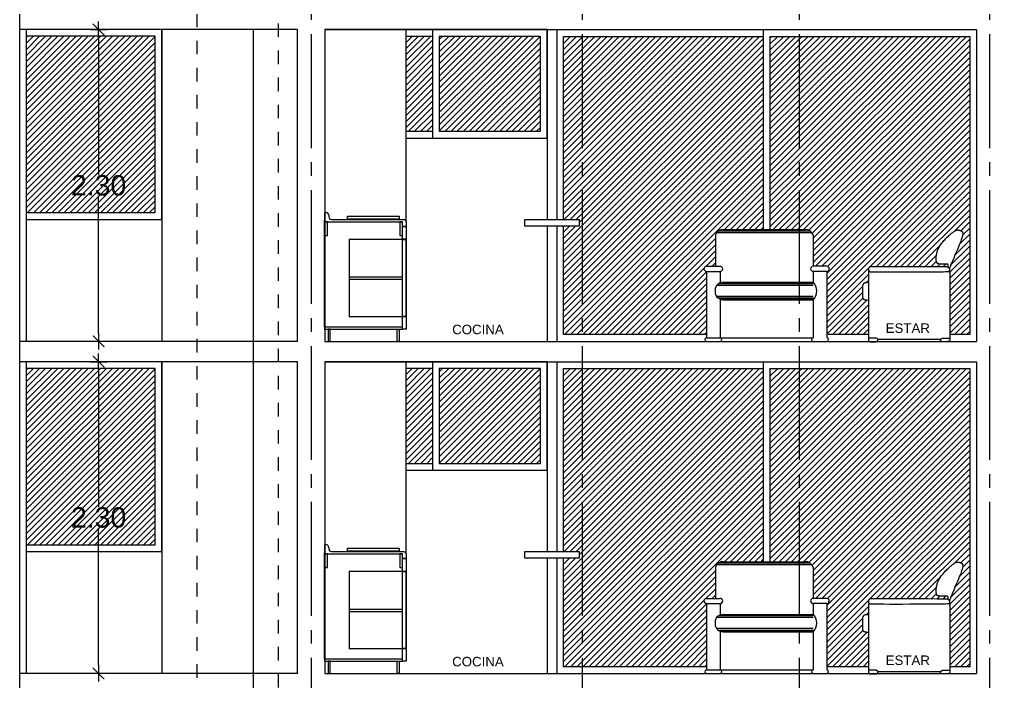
# Model space of a CAD drawing. Header units: millimetres. Extents: x 1217 to 2428, y 234 to 644.
# Drawn here: x 2248.72 to 2255.87, y 384.68 to 389.58 of the extents above; entities that cross this region are included whole.
import ezdxf

# ---------------------------------------------------------------- set-up
doc = ezdxf.new("R2010")
doc.units = ezdxf.units.MM
doc.linetypes.add('ACAD_ISO04W100', pattern=[30, 24, -3, 0, -3])
doc.linetypes.add('HIDDEN2', pattern=[0.1875, 0.125, -0.0625])
doc.layers.get('0').update_dxf_attribs({"lineweight": 5})
for name, color, linetype in [('0.1', 251, 'Continuous'), ('0.2', 2, 'Continuous'), ('0.3', 6, 'Continuous'), ('ARTEFACTOS', 4, 'Continuous'), ('Ejes', 8, 'Continuous'), ('MURO', 5, 'Continuous'), ('Texto', 1, 'Continuous')]:
    doc.layers.add(name, color=color, linetype=linetype)
doc.styles.add('INTERARQ', font='arial.ttf')
doc.styles.get("Standard").update_dxf_attribs({"font": 'arial.ttf'})
doc.dimstyles.new('ESCALA_1-50', dxfattribs={"dimtxt": 0.15, "dimasz": 0.06, "dimexe": 0.18, "dimexo": 0.0625, "dimgap": 0, "dimtad": 0, "dimtih": 1, "dimtoh": 1, "dimzin": 0, "dimdsep": 46, "dimtxsty": 'INTERARQ', "dimblk": 'DIMTICK', "dimcen": 0, "dimse1": 1, "dimse2": 1, "dimclrd": 256, "dimclre": 1, "dimclrt": 2, "dimadec": 0, "dimazin": 0, "dimtfac": 4.5, "dimtofl": 0, "dimtmove": 2, "dimatfit": 3, "dimldrblk": 'DIMTICK', "dimfxl": 1, "dimtolj": 1, "dimtzin": 0, "dimarcsym": 0})
pattern_1 = [(45, (422.33998, -312.42355), (-0.0224506403, 0.0224506403), [])]
pattern_2 = [(45, (422.33998, -309.97355), (-0.0224506403, 0.0224506403), [])]

# ---------------------------------------------------------------- blocks, each defined once
blk = doc.blocks.new('sillon elv 1')
at = {"layer": '0.2'}
blk.add_line((382065.2343, 7753267.5813), (382065.6901, 7753267.5813), dxfattribs=at)
for points in [[(382065.1739, 7753268.114), (382065.1742, 7753268.1156), (382065.1744, 7753268.1172), (382065.1745, 7753268.1189), (382065.1746, 7753268.1205), (382065.1745, 7753268.1222), (382065.1745, 7753268.1238), (382065.1744, 7753268.1253), (382065.1744, 7753268.1268), (382065.1745, 7753268.1281), (382065.1745, 7753268.1294), (382065.1747, 7753268.1306), (382065.1749, 7753268.1316), (382065.1751, 7753268.1326), (382065.1753, 7753268.1335), (382065.1756, 7753268.1342), (382065.1759, 7753268.1349), (382065.1762, 7753268.1355), (382065.1765, 7753268.136), (382065.1768, 7753268.1364), (382065.1771, 7753268.1368), (382065.1775, 7753268.1371), (382065.178, 7753268.1373), (382065.1785, 7753268.1375), (382065.179, 7753268.1376), (382065.1796, 7753268.1377), (382065.1804, 7753268.1378), (382065.1814, 7753268.1379), (382065.1828, 7753268.1379), (382065.1846, 7753268.138), (382065.187, 7753268.138), (382065.19, 7753268.1381), (382065.1937, 7753268.1381), (382065.1982, 7753268.1381), (382065.2034, 7753268.1382), (382065.2089, 7753268.1383), (382065.2147, 7753268.1384), (382065.2204, 7753268.1385), (382065.2259, 7753268.1386), (382065.231, 7753268.1388), (382065.2353, 7753268.139), (382065.2389, 7753268.1392), (382065.2417, 7753268.1395), (382065.2439, 7753268.1397), (382065.2455, 7753268.14), (382065.2467, 7753268.1403), (382065.2476, 7753268.1405), (382065.2482, 7753268.1408), (382065.2488, 7753268.141), (382065.2493, 7753268.1412), (382065.2498, 7753268.1413), (382065.2504, 7753268.1415), (382065.2509, 7753268.1417), (382065.2515, 7753268.142), (382065.2522, 7753268.1423), (382065.2529, 7753268.1426), (382065.2537, 7753268.1431), (382065.2545, 7753268.1437), (382065.2554, 7753268.1444), (382065.2563, 7753268.1454), (382065.2572, 7753268.1465), (382065.2581, 7753268.148), (382065.2589, 7753268.1498), (382065.2597, 7753268.1519), (382065.2604, 7753268.1545), (382065.2611, 7753268.1574), (382065.2616, 7753268.1608), (382065.262, 7753268.1645), (382065.2624, 7753268.1685), (382065.2626, 7753268.1727), (382065.2627, 7753268.1771), (382065.2627, 7753268.1816), (382065.2627, 7753268.1863), (382065.2625, 7753268.1909), (382065.2622, 7753268.1956), (382065.2617, 7753268.2004), (382065.2611, 7753268.2053), (382065.2603, 7753268.2102), (382065.2593, 7753268.2154), (382065.258, 7753268.2207), (382065.2565, 7753268.2262), (382065.2547, 7753268.2319), (382065.2526, 7753268.2378), (382065.2501, 7753268.2439), (382065.2474, 7753268.2502), (382065.2443, 7753268.2566), (382065.2408, 7753268.2632), (382065.2369, 7753268.2699), (382065.2327, 7753268.2767), (382065.228, 7753268.2836), (382065.2229, 7753268.2906), (382065.2176, 7753268.2976), (382065.212, 7753268.3046), (382065.2061, 7753268.3115), (382065.2001, 7753268.3182), (382065.194, 7753268.3249), (382065.1878, 7753268.3313), (382065.1816, 7753268.3375), (382065.1754, 7753268.3434), (382065.1694, 7753268.349), (382065.1635, 7753268.3543), (382065.1578, 7753268.3592), (382065.1525, 7753268.3637), (382065.1475, 7753268.3679), (382065.1429, 7753268.3715), (382065.1387, 7753268.3747), (382065.135, 7753268.3775), (382065.1316, 7753268.3799), (382065.1286, 7753268.382), (382065.1259, 7753268.3837), (382065.1233, 7753268.3851), (382065.1209, 7753268.3863), (382065.1187, 7753268.3874), (382065.1165, 7753268.3882), (382065.1144, 7753268.3889), (382065.1123, 7753268.3895), (382065.1103, 7753268.3899), (382065.1083, 7753268.3902), (382065.1063, 7753268.3904), (382065.1044, 7753268.3905), (382065.1024, 7753268.3904), (382065.1005, 7753268.3903), (382065.0985, 7753268.39), (382065.0966, 7753268.3897), (382065.0947, 7753268.3894), (382065.0929, 7753268.3889), (382065.0912, 7753268.3885), (382065.0896, 7753268.388), (382065.088, 7753268.3876), (382065.0866, 7753268.3872), (382065.0853, 7753268.3867), (382065.084, 7753268.3863), (382065.0829, 7753268.3859), (382065.0818, 7753268.3854), (382065.0808, 7753268.385), (382065.0798, 7753268.3846), (382065.0789, 7753268.3841), (382065.0779, 7753268.3836), (382065.077, 7753268.3831), (382065.0761, 7753268.3825), (382065.0752, 7753268.3818), (382065.0743, 7753268.3811), (382065.0735, 7753268.3803), (382065.0726, 7753268.3794), (382065.0718, 7753268.3784), (382065.071, 7753268.3773), (382065.0702, 7753268.376), (382065.0695, 7753268.3746), (382065.0688, 7753268.3731), (382065.0682, 7753268.3715), (382065.0677, 7753268.3697), (382065.0672, 7753268.3679), (382065.0668, 7753268.3659), (382065.0666, 7753268.3638), (382065.0665, 7753268.3614), (382065.0666, 7753268.3588), (382065.0669, 7753268.3558), (382065.0675, 7753268.3524), (382065.0683, 7753268.3484), (382065.0695, 7753268.3438), (382065.0711, 7753268.3385), (382065.0731, 7753268.3324), (382065.0756, 7753268.3252), (382065.0787, 7753268.3168), (382065.0825, 7753268.3069), (382065.0871, 7753268.2952), (382065.0925, 7753268.2816), (382065.099, 7753268.2658), (382065.1066, 7753268.2475), (382065.1153, 7753268.2269), (382065.1246, 7753268.2047), (382065.1341, 7753268.1823), (382065.1433, 7753268.1607), (382065.1516, 7753268.1412), (382065.1585, 7753268.125), (382065.1635, 7753268.1132), (382065.1662, 7753268.107)], [(382065.7482, 7753268.1195), (382065.7512, 7753268.1185), (382065.7538, 7753268.1173), (382065.7559, 7753268.1159), (382065.7576, 7753268.1144), (382065.759, 7753268.1129), (382065.7601, 7753268.1112), (382065.761, 7753268.1096), (382065.7617, 7753268.1079), (382065.7622, 7753268.1063), (382065.7626, 7753268.1048), (382065.7628, 7753268.1033), (382065.7629, 7753268.1018), (382065.763, 7753268.1004), (382065.7629, 7753268.0991), (382065.7628, 7753268.0978), (382065.7626, 7753268.0966), (382065.7624, 7753268.0954), (382065.7621, 7753268.0943), (382065.7618, 7753268.0932), (382065.7614, 7753268.0922), (382065.7609, 7753268.0912), (382065.7604, 7753268.0903), (382065.7599, 7753268.0894), (382065.7593, 7753268.0885), (382065.7586, 7753268.0877), (382065.7578, 7753268.0869), (382065.757, 7753268.0861), (382065.756, 7753268.0854), (382065.7551, 7753268.0847), (382065.754, 7753268.0841), (382065.7529, 7753268.0835), (382065.7517, 7753268.083), (382065.7502, 7753268.0826), (382065.7476, 7753268.0823), (382065.7428, 7753268.082), (382065.7348, 7753268.0818), (382065.7223, 7753268.0816), (382065.7045, 7753268.0815), (382065.6801, 7753268.0814), (382065.6482, 7753268.0813), (382065.6082, 7753268.0812), (382065.5617, 7753268.0812), (382065.5109, 7753268.0812), (382065.458, 7753268.0813), (382065.4051, 7753268.0813), (382065.3544, 7753268.0815), (382065.3081, 7753268.0817), (382065.2683, 7753268.0819), (382065.2366, 7753268.0823), (382065.2126, 7753268.0827), (382065.1951, 7753268.0832), (382065.1831, 7753268.0837), (382065.1755, 7753268.0842), (382065.1711, 7753268.0848), (382065.169, 7753268.0854), (382065.168, 7753268.0859), (382065.1673, 7753268.0865), (382065.1666, 7753268.0871), (382065.166, 7753268.0877), (382065.1655, 7753268.0884), (382065.1649, 7753268.0891), (382065.1645, 7753268.0899), (382065.164, 7753268.0907), (382065.1636, 7753268.0917), (382065.1633, 7753268.0927), (382065.1629, 7753268.0939), (382065.1627, 7753268.0951), (382065.1625, 7753268.0963), (382065.1623, 7753268.0976), (382065.1623, 7753268.0988), (382065.1623, 7753268.1), (382065.1625, 7753268.1011), (382065.1628, 7753268.1021), (382065.1632, 7753268.1031), (382065.1636, 7753268.1039), (382065.1642, 7753268.1048), (382065.1648, 7753268.1056), (382065.1655, 7753268.1063), (382065.1662, 7753268.1071), (382065.1669, 7753268.1078), (382065.1676, 7753268.1086), (382065.1684, 7753268.1094), (382065.1691, 7753268.1101), (382065.1699, 7753268.1109), (382065.1707, 7753268.1116), (382065.1716, 7753268.1124), (382065.1724, 7753268.113), (382065.1733, 7753268.1137), (382065.1743, 7753268.1143), (382065.1753, 7753268.1148), (382065.1764, 7753268.1153), (382065.1774, 7753268.1157), (382065.1785, 7753268.1161), (382065.1796, 7753268.1164), (382065.1807, 7753268.1167), (382065.1818, 7753268.1169), (382065.1839, 7753268.1172), (382065.1926, 7753268.1174), (382065.2144, 7753268.1176), (382065.2558, 7753268.1178), (382065.3233, 7753268.1181), (382065.4235, 7753268.1185), (382065.563, 7753268.1189), (382065.7482, 7753268.1195)], [(382065.1727, 7753268.0846), (382065.1704, 7753268.0832), (382065.1685, 7753268.0819), (382065.1669, 7753268.0806), (382065.1657, 7753268.0794), (382065.1647, 7753268.0781), (382065.164, 7753268.0769), (382065.1634, 7753268.0758), (382065.1631, 7753268.0746), (382065.1628, 7753268.0726), (382065.1626, 7753268.0652), (382065.1625, 7753268.047), (382065.1624, 7753268.0127), (382065.1624, 7753267.9567), (382065.1624, 7753267.8738), (382065.1624, 7753267.7584), (382065.1624, 7753267.6053)], [(382065.7621, 7753268.0013), (382065.7666, 7753268.0017), (382065.7707, 7753268.0019), (382065.7743, 7753268.0019), (382065.7775, 7753268.0017), (382065.7804, 7753268.0013), (382065.783, 7753268.0009), (382065.7852, 7753268.0003), (382065.7873, 7753267.9997), (382065.7892, 7753267.9991), (382065.791, 7753267.9984), (382065.7926, 7753267.9978), (382065.7941, 7753267.9971), (382065.7954, 7753267.9963), (382065.7966, 7753267.9955), (382065.7977, 7753267.9947), (382065.7987, 7753267.9938), (382065.7996, 7753267.9929), (382065.8005, 7753267.9919), (382065.8012, 7753267.9909), (382065.8018, 7753267.9898), (382065.8024, 7753267.9888), (382065.803, 7753267.9877), (382065.8034, 7753267.9866), (382065.8039, 7753267.9855), (382065.8043, 7753267.9843), (382065.8046, 7753267.9831), (382065.8049, 7753267.9816), (382065.8052, 7753267.9797), (382065.8055, 7753267.9773), (382065.8058, 7753267.9743), (382065.806, 7753267.9705), (382065.8062, 7753267.9658), (382065.8064, 7753267.9601), (382065.8066, 7753267.9536), (382065.8068, 7753267.9466), (382065.8069, 7753267.9394), (382065.8071, 7753267.9322), (382065.8072, 7753267.9251), (382065.8072, 7753267.9186), (382065.8072, 7753267.9129), (382065.8072, 7753267.9081), (382065.8072, 7753267.9041), (382065.807, 7753267.901), (382065.8069, 7753267.8984), (382065.8067, 7753267.8964), (382065.8065, 7753267.8948), (382065.8062, 7753267.8934), (382065.8059, 7753267.8922), (382065.8056, 7753267.891), (382065.8053, 7753267.8898), (382065.8048, 7753267.8887), (382065.8044, 7753267.8876), (382065.8039, 7753267.8865), (382065.8033, 7753267.8855), (382065.8027, 7753267.8845), (382065.802, 7753267.8836), (382065.8012, 7753267.8828), (382065.8004, 7753267.882), (382065.7995, 7753267.8812), (382065.7986, 7753267.8805), (382065.7976, 7753267.8799), (382065.7966, 7753267.8793), (382065.7955, 7753267.8787), (382065.7944, 7753267.8782), (382065.7933, 7753267.8777), (382065.7918, 7753267.8772), (382065.7898, 7753267.8767), (382065.787, 7753267.8762), (382065.783, 7753267.8755), (382065.7778, 7753267.8748), (382065.7709, 7753267.874), (382065.7621, 7753267.8731)], [(382065.1619, 7753267.5923), (382065.1619, 7753267.5897), (382065.1619, 7753267.5872), (382065.162, 7753267.585), (382065.1622, 7753267.5829), (382065.1624, 7753267.581), (382065.1627, 7753267.5792), (382065.163, 7753267.5776), (382065.1633, 7753267.5762), (382065.1636, 7753267.5749), (382065.164, 7753267.5737), (382065.1644, 7753267.5727), (382065.1648, 7753267.5718), (382065.1653, 7753267.5709), (382065.1658, 7753267.5702), (382065.1665, 7753267.5695), (382065.1672, 7753267.5689), (382065.168, 7753267.5684), (382065.1689, 7753267.5679), (382065.17, 7753267.5674), (382065.1712, 7753267.5671), (382065.1727, 7753267.5667), (382065.1744, 7753267.5664), (382065.1763, 7753267.5662), (382065.1785, 7753267.566), (382065.1811, 7753267.5658), (382065.1839, 7753267.5657), (382065.1869, 7753267.5657), (382065.19, 7753267.5656), (382065.1932, 7753267.5656), (382065.1965, 7753267.5656), (382065.1997, 7753267.5657), (382065.2028, 7753267.5657), (382065.2058, 7753267.5658), (382065.2087, 7753267.5658), (382065.2114, 7753267.5659), (382065.2139, 7753267.566), (382065.2162, 7753267.5662), (382065.2184, 7753267.5664), (382065.2203, 7753267.5667), (382065.2221, 7753267.5671), (382065.2237, 7753267.5675), (382065.2251, 7753267.5682), (382065.2265, 7753267.5691), (382065.2278, 7753267.5704), (382065.2292, 7753267.5722), (382065.2307, 7753267.5745), (382065.2324, 7753267.5775), (382065.2343, 7753267.5813)], [(382065.7625, 7753267.5923), (382065.7626, 7753267.5897), (382065.7625, 7753267.5872), (382065.7624, 7753267.585), (382065.7623, 7753267.5829), (382065.762, 7753267.581), (382065.7618, 7753267.5792), (382065.7615, 7753267.5776), (382065.7612, 7753267.5762), (382065.7608, 7753267.5749), (382065.7605, 7753267.5737), (382065.7601, 7753267.5727), (382065.7597, 7753267.5718), (382065.7592, 7753267.5709), (382065.7586, 7753267.5702), (382065.758, 7753267.5695), (382065.7573, 7753267.5689), (382065.7565, 7753267.5684), (382065.7556, 7753267.5679), (382065.7545, 7753267.5674), (382065.7533, 7753267.5671), (382065.7518, 7753267.5667), (382065.7501, 7753267.5664), (382065.7482, 7753267.5662), (382065.7459, 7753267.566), (382065.7434, 7753267.5658), (382065.7406, 7753267.5657), (382065.7376, 7753267.5657), (382065.7345, 7753267.5656), (382065.7312, 7753267.5656), (382065.728, 7753267.5656), (382065.7248, 7753267.5657), (382065.7216, 7753267.5657), (382065.7186, 7753267.5658), (382065.7158, 7753267.5658), (382065.7131, 7753267.5659), (382065.7106, 7753267.566), (382065.7083, 7753267.5662), (382065.7061, 7753267.5664), (382065.7041, 7753267.5667), (382065.7024, 7753267.5671), (382065.7008, 7753267.5675), (382065.6993, 7753267.5682), (382065.698, 7753267.5691), (382065.6966, 7753267.5704), (382065.6952, 7753267.5722), (382065.6937, 7753267.5745), (382065.6921, 7753267.5775), (382065.6901, 7753267.5813)]]:
    blk.add_lwpolyline(points, dxfattribs=at)
at = {"layer": '0.2', "elevation": 0}
for points in [[(382065.7529, 7753268.0835), (382065.7621, 7753268.0835), (382065.7621, 7753267.6053)], [(382065.1624, 7753267.6053), (382065.1619, 7753267.5923)], [(382065.2343, 7753267.5813), (382065.2197, 7753267.5923), (382065.1619, 7753267.5923)], [(382065.6901, 7753267.5813), (382065.7047, 7753267.5923), (382065.7636, 7753267.5923)], [(382065.7621, 7753267.6053), (382065.7625, 7753267.5923)]]:
    blk.add_lwpolyline(points, dxfattribs=at)
blk = doc.blocks.new('DIMTICK')
at = {"color": 1}
for p, q in [((-1, 0), (1, 0)), ((0, 1), (0, -1))]:
    blk.add_line(p, q, dxfattribs=at)
at = {"color": 3, "const_width": 0.141}
blk.add_lwpolyline([(0.71, 0.71), (-0.71, -0.71)], dxfattribs=at)
blk = doc.blocks.new('*D1630')
at = {"layer": '0.1', "lineweight": -2, "ltscale": 3, "transparency": 16777216}
for p, q in [((2249.3048, 389.4411), (2249.3048, 388.4277)), ((2249.3048, 387.2611), (2249.3048, 388.2745))]:
    blk.add_line(p, q, dxfattribs=at)
at = {"layer": 'Defpoints', "color": 0, "ltscale": 3, "transparency": 16777216}
for p in [(2248.9553, 389.5011, 0), (2249.3048, 389.5011), (2248.9553, 387.2011, 0)]:
    blk.add_point(p, dxfattribs=at)
at = {"layer": '0.1', "lineweight": -2, "ltscale": 3, "transparency": 16777216, "xscale": 0.06, "yscale": 0.06, "zscale": 0.06}
for p, rotation in [((2249.3048, 389.5011), 90), ((2249.3048, 387.2011), 270)]:
    blk.add_blockref('DIMTICK', p, dxfattribs=dict(at, rotation=rotation))
at = {"layer": '0.1', "color": 2, "ltscale": 3, "transparency": 16777216, "insert": (2249.3048, 388.3511), "char_height": 0.15, "attachment_point": 5, "style": 'INTERARQ'}
blk.add_mtext('\\A1;2.30', dxfattribs=at)
blk = doc.blocks.new('*D1631')
at = {"layer": '0.1', "lineweight": -2, "ltscale": 3, "transparency": 16777216}
for p, q in [((2249.3048, 386.9911), (2249.3048, 385.9778)), ((2249.3048, 384.8111), (2249.3048, 385.8245))]:
    blk.add_line(p, q, dxfattribs=at)
at = {"layer": 'Defpoints', "color": 0, "ltscale": 3, "transparency": 16777216}
for p in [(2248.9553, 387.0511, 0), (2249.3048, 387.0511), (2248.9553, 384.7511, 0)]:
    blk.add_point(p, dxfattribs=at)
at = {"layer": '0.1', "lineweight": -2, "ltscale": 3, "transparency": 16777216, "xscale": 0.06, "yscale": 0.06, "zscale": 0.06}
for p, rotation in [((2249.3048, 387.0511), 90), ((2249.3048, 384.7511), 270)]:
    blk.add_blockref('DIMTICK', p, dxfattribs=dict(at, rotation=rotation))
at = {"layer": '0.1', "color": 2, "ltscale": 3, "transparency": 16777216, "insert": (2249.3048, 385.9011), "char_height": 0.15, "attachment_point": 5, "style": 'INTERARQ'}
blk.add_mtext('\\A1;2.30', dxfattribs=at)

msp = doc.modelspace()

# ---------------------------------------------------------------- hatches: boundary and pattern name
at = {"layer": '0.1', "ltscale": 3}
h = msp.add_hatch(dxfattribs=at)
h.set_pattern_fill('ANSI31', color=256, scale=0.01)
h.set_pattern_definition([(45, (422.33998, -361.423428), (-0.0224506403, 0.0224506403), [])])
h.paths.add_polyline_path([(2248.77111, 389.45111), (2248.77111, 388.15111), (2249.72104, 388.15111), (2249.72104, 389.45111)])
h = msp.add_hatch(dxfattribs=at)
h.set_pattern_fill('ANSI31', color=256, scale=0.01)
h.set_pattern_definition(pattern_2)
h.paths.add_polyline_path([(2254.25251, 389.45099), (2254.46816, 389.45099), (2254.46816, 388.02581), (2254.25251, 388.02581)])
h.paths.add_polyline_path([(2252.86861, 389.45099), (2254.20251, 389.45099), (2254.20251, 388.02581), (2253.90862, 388.02581, 0.3308107), (2253.85003, 387.98579), (2253.85003, 387.75486), (2253.78505, 387.75486, 1), (2253.78505, 387.71691), (2253.78505, 387.25099), (2252.86861, 387.25099)])
h.paths.add_polyline_path([(2252.7306, 389.45099), (2252.86861, 389.45099), (2252.86861, 387.25099), (2252.7306, 387.25099), (2252.7306, 388.05099), (2252.84561, 388.05099), (2252.84561, 388.10099), (2252.7306, 388.10099)])
h.paths.add_polyline_path([(2251.81582, 389.45099), (2252.5606, 389.45099), (2252.5606, 388.75099), (2251.81582, 388.75099)])
h.paths.add_polyline_path([(2251.57076, 389.45099), (2251.76582, 389.45099), (2251.76582, 388.75099), (2251.57076, 388.75099)])
h = msp.add_hatch(dxfattribs=at)
h.set_pattern_fill('ANSI31', color=256, scale=0.01)
h.set_pattern_definition(pattern_2)
h.paths.add_polyline_path([(2254.46816, 389.45099), (2255.72441, 389.45099), (2255.72441, 387.25099), (2255.57804, 387.25099), (2255.57805, 387.39078), (2255.57807, 387.50611), (2255.57807, 387.58904), (2255.57805, 387.64499), (2255.57798, 387.67935), (2255.57786, 387.69752), (2255.57762, 387.70673), (2255.57584, 387.71061), (2255.57287, 387.71364), (2255.56824, 387.71681), (2255.57199, 387.71784), (2255.57521, 387.72069), (2255.57709, 387.72439), (2255.57823, 387.72944), (2255.57802, 387.73402), (2255.57641, 387.73699), (2255.5743, 387.73941), (2255.57692, 387.74554), (2255.58196, 387.75732), (2255.58888, 387.77355), (2255.59718, 387.79304), (2255.60633, 387.81459), (2255.61584, 387.83704), (2255.62518, 387.85919), (2255.63384, 387.87986), (2255.64142, 387.89811), (2255.6479, 387.91392), (2255.65339, 387.92753), (2255.65798, 387.93919), (2255.66177, 387.94911), (2255.66487, 387.95754), (2255.66736, 387.9647), (2255.66934, 387.97084), (2255.67091, 387.97616), (2255.67268, 387.98294), (2255.67381, 387.98977), (2255.67398, 387.99492), (2255.67349, 387.9992), (2255.67236, 388.00382), (2255.67029, 388.00836), (2255.66752, 388.01228), (2255.66414, 388.01507), (2255.66021, 388.01716), (2255.6565, 388.01863), (2255.65235, 388.01998), (2255.6473, 388.02137), (2255.64175, 388.02247), (2255.63601, 388.02291), (2255.63114, 388.02247), (2255.62709, 388.02161), (2255.62284, 388.02019), (2255.61832, 388.01814), (2255.61329, 388.01527), (2255.6088, 388.01225), (2255.60546, 388.00986), (2255.60173, 388.00708), (2255.59759, 388.00386), (2255.59299, 388.00018), (2255.58797, 387.99606), (2255.5826, 387.99153), (2255.57695, 387.9866), (2255.57106, 387.98132), (2255.565, 387.97571), (2255.55884, 387.9698), (2255.55264, 387.96362), (2255.54645, 387.9572), (2255.54032, 387.95057), (2255.53432, 387.94379), (2255.52848, 387.9369), (2255.52286, 387.92993), (2255.5175, 387.92294), (2255.51246, 387.91596), (2255.50779, 387.90904), (2255.50352, 387.90222), (2255.49966, 387.89551), (2255.49617, 387.88894), (2255.49306, 387.88251), (2255.4903, 387.87623), (2255.48787, 387.87014), (2255.48575, 387.86423), (2255.48394, 387.85852), (2255.48242, 387.85302), (2255.48115, 387.84772), (2255.48012, 387.84258), (2255.47931, 387.83759), (2255.4787, 387.83272), (2255.47825, 387.82795), (2255.47795, 387.82325), (2255.47777, 387.8186), (2255.4777, 387.81398), (2255.47773, 387.80945), (2255.47786, 387.80504), (2255.47821, 387.79866), (2255.47907, 387.79121), (2255.4803, 387.78539), (2255.48223, 387.78024), (2255.4849, 387.77678), (2255.48798, 387.77458), (2255.49197, 387.77319), (2255.49356, 387.77255), (2255.49745, 387.7719), (2255.50152, 387.77155), (2255.5051, 387.77133), (2255.50949, 387.77113), (2255.51455, 387.77097), (2255.52004, 387.77083), (2255.52577, 387.77071), (2255.53152, 387.77062), (2255.53707, 387.77054), (2255.54221, 387.77048), (2255.54673, 387.77043), (2255.55048, 387.77039), (2255.55348, 387.77035), (2255.55585, 387.77032), (2255.55767, 387.77028), (2255.55904, 387.77023), (2255.56007, 387.77016), (2255.56084, 387.77007), (2255.56145, 387.76996), (2255.56199, 387.76981), (2255.56247, 387.76963), (2255.56291, 387.7694), (2255.5633, 387.76911), (2255.56366, 387.76876), (2255.56399, 387.76834), (2255.56429, 387.76784), (2255.56458, 387.76725), (2255.56486, 387.76657), (2255.56513, 387.7658), (2255.56537, 387.76493), (2255.56558, 387.76396), (2255.56576, 387.7629), (2255.5659, 387.76173), (2255.56599, 387.76047), (2255.56603, 387.7591), (2255.56601, 387.75764), (2255.56597, 387.75609), (2255.56581, 387.75113), (2255.56638, 387.74655), (2255.56265, 387.74825), (2255.55815, 387.74946), (2255.54783, 387.74971), (2255.52607, 387.74992), (2255.48469, 387.75016), (2255.41716, 387.75044), (2255.31694, 387.7508), (2255.17747, 387.75126), (2254.99223, 387.75182), (2254.98783, 387.75034), (2254.9836, 387.74763), (2254.98079, 387.74449), (2254.97866, 387.74049), (2254.97753, 387.73571), (2254.97746, 387.73155), (2254.97815, 387.72704), (2254.97964, 387.72302), (2254.98218, 387.7195), (2254.98673, 387.71585), (2254.97837, 387.71585), (2254.97837, 387.63365), (2254.9738, 387.63408), (2254.96787, 387.63435), (2254.96147, 387.63393), (2254.95644, 387.63299), (2254.95108, 387.63144), (2254.94623, 387.62942), (2254.94261, 387.6271), (2254.93997, 387.62437), (2254.93801, 387.62123), (2254.93615, 387.61691), (2254.93533, 387.61311), (2254.93479, 387.6084), (2254.93444, 387.6028), (2254.93422, 387.59809), (2254.93402, 387.59241), (2254.93382, 387.58596), (2254.93365, 387.57898), (2254.9335, 387.57174), (2254.93337, 387.56449), (2254.93328, 387.55748), (2254.93322, 387.55097), (2254.9332, 387.54522), (2254.93323, 387.5381), (2254.93349, 387.5305), (2254.9341, 387.52596), (2254.93536, 387.52138), (2254.93737, 387.51715), (2254.94026, 387.5139), (2254.94373, 387.51163), (2254.94745, 387.50984), (2254.95175, 387.50876), (2254.95741, 387.50788), (2254.96269, 387.50718), (2254.96959, 387.50637), (2254.97837, 387.50543), (2254.97837, 387.25099), (2254.67089, 387.25099), (2254.67089, 387.71691, 1), (2254.67089, 387.75486), (2254.57089, 387.75486), (2254.57089, 387.98579, 0.3308101), (2254.5123, 388.02581), (2254.46816, 388.02581)])
h = msp.add_hatch(dxfattribs=at)
h.set_pattern_fill('ANSI31', color=256, scale=0.01)
h.set_pattern_definition([(45, (422.33998, -363.873422), (-0.0224506403, 0.0224506403), [])])
h.paths.add_polyline_path([(2248.77111, 387.00112), (2248.77111, 385.70112), (2249.72104, 385.70112), (2249.72104, 387.00112)])
h = msp.add_hatch(dxfattribs=at)
h.set_pattern_fill('ANSI31', color=256, scale=0.01)
h.set_pattern_definition(pattern_1)
h.paths.add_polyline_path([(2254.25251, 387.00099), (2254.46816, 387.00099), (2254.46816, 385.57581), (2254.25251, 385.57581)])
h.paths.add_polyline_path([(2252.86861, 387.00099), (2254.20251, 387.00099), (2254.20251, 385.57581), (2253.90862, 385.57581, 0.3308107), (2253.85003, 385.53578), (2253.85003, 385.30486), (2253.78505, 385.30486, 1), (2253.78505, 385.26691), (2253.78505, 384.80099), (2252.86861, 384.80099)])
h.paths.add_polyline_path([(2252.7306, 387.00099), (2252.86861, 387.00099), (2252.86861, 384.80099), (2252.7306, 384.80099), (2252.7306, 385.60099), (2252.84561, 385.60099), (2252.84561, 385.65099), (2252.7306, 385.65099)])
h.paths.add_polyline_path([(2251.81582, 387.00099), (2252.5606, 387.00099), (2252.5606, 386.30099), (2251.81582, 386.30099)])
h.paths.add_polyline_path([(2251.57076, 387.00099), (2251.76582, 387.00099), (2251.76582, 386.30099), (2251.57076, 386.30099)])
h = msp.add_hatch(dxfattribs=at)
h.set_pattern_fill('ANSI31', color=256, scale=0.01)
h.set_pattern_definition(pattern_1)
h.paths.add_polyline_path([(2254.46816, 387.00099), (2255.72441, 387.00099), (2255.72441, 384.80099), (2255.57804, 384.80099), (2255.57805, 384.94078), (2255.57807, 385.05611), (2255.57807, 385.13904), (2255.57805, 385.19499), (2255.57798, 385.22935), (2255.57786, 385.24752), (2255.57762, 385.25673), (2255.57584, 385.26061), (2255.57287, 385.26364), (2255.56824, 385.26681), (2255.57199, 385.26784), (2255.57521, 385.27068), (2255.57709, 385.27439), (2255.57823, 385.27944), (2255.57802, 385.28402), (2255.57641, 385.28699), (2255.5743, 385.28941), (2255.57692, 385.29554), (2255.58196, 385.30732), (2255.58888, 385.32355), (2255.59718, 385.34304), (2255.60633, 385.36459), (2255.61584, 385.38704), (2255.62518, 385.40919), (2255.63384, 385.42986), (2255.64142, 385.44811), (2255.6479, 385.46392), (2255.65339, 385.47753), (2255.65798, 385.48919), (2255.66177, 385.49911), (2255.66487, 385.50754), (2255.66736, 385.5147), (2255.66934, 385.52084), (2255.67091, 385.52616), (2255.67268, 385.53294), (2255.67381, 385.53977), (2255.67398, 385.54492), (2255.67349, 385.5492), (2255.67236, 385.55382), (2255.67029, 385.55836), (2255.66752, 385.56228), (2255.66414, 385.56507), (2255.66021, 385.56716), (2255.6565, 385.56862), (2255.65235, 385.56998), (2255.6473, 385.57137), (2255.64175, 385.57247), (2255.63601, 385.57291), (2255.63114, 385.57247), (2255.62709, 385.57161), (2255.62284, 385.57019), (2255.61832, 385.56814), (2255.61329, 385.56527), (2255.6088, 385.56225), (2255.60546, 385.55986), (2255.60173, 385.55708), (2255.59759, 385.55386), (2255.59299, 385.55018), (2255.58797, 385.54606), (2255.5826, 385.54153), (2255.57695, 385.5366), (2255.57106, 385.53132), (2255.565, 385.52571), (2255.55884, 385.5198), (2255.55264, 385.51362), (2255.54645, 385.5072), (2255.54032, 385.50057), (2255.53432, 385.49379), (2255.52848, 385.4869), (2255.52286, 385.47993), (2255.5175, 385.47294), (2255.51246, 385.46596), (2255.50779, 385.45904), (2255.50352, 385.45222), (2255.49966, 385.44551), (2255.49617, 385.43894), (2255.49306, 385.43251), (2255.4903, 385.42623), (2255.48787, 385.42014), (2255.48575, 385.41423), (2255.48394, 385.40852), (2255.48242, 385.40302), (2255.48115, 385.39772), (2255.48012, 385.39258), (2255.47931, 385.38759), (2255.4787, 385.38272), (2255.47825, 385.37795), (2255.47795, 385.37325), (2255.47777, 385.3686), (2255.4777, 385.36398), (2255.47773, 385.35945), (2255.47786, 385.35504), (2255.47821, 385.34865), (2255.47907, 385.34121), (2255.4803, 385.33539), (2255.48223, 385.33024), (2255.4849, 385.32678), (2255.48798, 385.32458), (2255.49197, 385.32319), (2255.49356, 385.32255), (2255.49745, 385.3219), (2255.50152, 385.32155), (2255.5051, 385.32133), (2255.50949, 385.32113), (2255.51455, 385.32097), (2255.52004, 385.32083), (2255.52577, 385.32071), (2255.53152, 385.32062), (2255.53707, 385.32054), (2255.54221, 385.32048), (2255.54673, 385.32043), (2255.55048, 385.32039), (2255.55348, 385.32035), (2255.55585, 385.32032), (2255.55767, 385.32028), (2255.55904, 385.32023), (2255.56007, 385.32016), (2255.56084, 385.32007), (2255.56145, 385.31996), (2255.56199, 385.31981), (2255.56247, 385.31963), (2255.56291, 385.31939), (2255.5633, 385.31911), (2255.56366, 385.31876), (2255.56399, 385.31834), (2255.56429, 385.31784), (2255.56458, 385.31725), (2255.56486, 385.31657), (2255.56513, 385.3158), (2255.56537, 385.31493), (2255.56558, 385.31396), (2255.56576, 385.31289), (2255.5659, 385.31173), (2255.56599, 385.31046), (2255.56603, 385.3091), (2255.56601, 385.30764), (2255.56597, 385.30609), (2255.56581, 385.30113), (2255.56638, 385.29655), (2255.56265, 385.29825), (2255.55815, 385.29946), (2255.54783, 385.29971), (2255.52607, 385.29992), (2255.48469, 385.30016), (2255.41716, 385.30044), (2255.31694, 385.3008), (2255.17747, 385.30126), (2254.99223, 385.30182), (2254.98783, 385.30034), (2254.9836, 385.29763), (2254.98079, 385.29449), (2254.97866, 385.29049), (2254.97753, 385.28571), (2254.97746, 385.28155), (2254.97815, 385.27704), (2254.97964, 385.27302), (2254.98218, 385.2695), (2254.98673, 385.26585), (2254.97837, 385.26585), (2254.97837, 385.18365), (2254.9738, 385.18408), (2254.96787, 385.18435), (2254.96147, 385.18393), (2254.95644, 385.18299), (2254.95108, 385.18144), (2254.94623, 385.17942), (2254.94261, 385.1771), (2254.93997, 385.17437), (2254.93801, 385.17123), (2254.93615, 385.16691), (2254.93533, 385.16311), (2254.93479, 385.1584), (2254.93444, 385.15279), (2254.93422, 385.14809), (2254.93402, 385.14241), (2254.93382, 385.13596), (2254.93365, 385.12898), (2254.9335, 385.12174), (2254.93337, 385.11449), (2254.93328, 385.10748), (2254.93322, 385.10097), (2254.9332, 385.09522), (2254.93323, 385.08809), (2254.93349, 385.0805), (2254.9341, 385.07596), (2254.93536, 385.07138), (2254.93737, 385.06715), (2254.94026, 385.0639), (2254.94373, 385.06163), (2254.94745, 385.05984), (2254.95175, 385.05876), (2254.95741, 385.05788), (2254.96269, 385.05718), (2254.96959, 385.05637), (2254.97837, 385.05543), (2254.97837, 384.80099), (2254.67089, 384.80099), (2254.67089, 385.26691, 1), (2254.67089, 385.30486), (2254.57089, 385.30486), (2254.57089, 385.53578, 0.3308101), (2254.5123, 385.57581), (2254.46816, 385.57581)])

# ---------------------------------------------------------------- linework, layer by layer
at = {"layer": '0.1', "ltscale": 3, "elevation": 0}
for points in [[(2248.77111, 388.10111), (2249.77104, 388.10111), (2249.77104, 389.50111), (2248.72111, 389.50111)], [(2251.57076, 388.70099), (2252.6106, 388.70099), (2252.6106, 389.50099), (2250.97104, 389.50099)], [(2251.76582, 389.50099), (2251.76582, 388.70099)], [(2254.20251, 389.50099), (2254.20251, 388.02581)], [(2248.77111, 388.15111), (2249.72104, 388.15111), (2249.72104, 389.45111), (2248.77111, 389.45111)], [(2251.76582, 389.45099), (2251.57076, 389.45099)], [(2251.81582, 388.75099), (2252.5606, 388.75099), (2252.5606, 389.45099), (2251.81582, 389.45099)], [(2251.81582, 389.45099), (2251.81582, 388.75099)], [(2252.7306, 388.10099), (2252.7306, 389.45099), (2254.20251, 389.45099)], [(2254.25251, 389.45099), (2255.72441, 389.45099), (2255.72441, 387.25099), (2255.57804, 387.25099)], [(2254.25251, 389.45099), (2254.25251, 388.02581)], [(2251.57076, 388.75099), (2251.76582, 388.75099)], [(2253.78505, 387.25099), (2252.7306, 387.25099), (2252.7306, 388.05099)], [(2254.97837, 387.25099), (2254.67089, 387.25099)], [(2248.77111, 385.65112), (2249.77104, 385.65112), (2249.77104, 387.05112), (2248.72111, 387.05112)], [(2251.57076, 386.25099), (2252.6106, 386.25099), (2252.6106, 387.05099), (2250.97104, 387.05099)], [(2251.76582, 387.05099), (2251.76582, 386.25099)], [(2254.20251, 387.05099), (2254.20251, 385.57581)], [(2248.77111, 385.70112), (2249.72104, 385.70112), (2249.72104, 387.00112), (2248.77111, 387.00112)], [(2251.76582, 387.00099), (2251.57076, 387.00099)], [(2251.76582, 387.00099), (2251.57076, 387.00099)], [(2251.81582, 386.30099), (2252.5606, 386.30099), (2252.5606, 387.00099), (2251.81582, 387.00099)], [(2251.81582, 387.00099), (2251.81582, 386.30099)], [(2252.7306, 385.65099), (2252.7306, 387.00099), (2254.20251, 387.00099)], [(2254.25251, 387.00099), (2255.72441, 387.00099), (2255.72441, 384.80099), (2255.57804, 384.80099)], [(2254.25251, 387.00099), (2254.25251, 385.57581)], [(2251.57076, 386.30099), (2251.76582, 386.30099)], [(2253.78505, 384.80099), (2252.7306, 384.80099), (2252.7306, 385.60099)], [(2254.97837, 384.80099), (2254.67089, 384.80099)]]:
    msp.add_lwpolyline(points, dxfattribs=at)
at = {"layer": '0.1', "linetype": 'ByBlock', "elevation": 0}
for points in [[(2253.85003, 387.98579), (2253.85003, 387.75486)], [(2253.85003, 387.98579), (2253.85003, 387.75486)], [(2253.85003, 387.98579), (2253.85003, 387.75486)], [(2253.86033, 388.00417), (2254.56059, 388.00417)], [(2253.87421, 388.01648), (2254.54671, 388.01648)], [(2253.90391, 388.02581), (2254.5123, 388.02581)], [(2253.90391, 388.02581), (2254.5123, 388.02581)], [(2254.57089, 387.98579), (2254.57089, 387.75486)], [(2254.57089, 387.98579), (2254.57089, 387.75486)], [(2253.78505, 387.75486), (2253.88505, 387.75486)], [(2253.78505, 387.75486), (2253.88505, 387.75486)], [(2254.67089, 387.75486), (2254.57089, 387.75486)], [(2254.67089, 387.75486), (2254.57089, 387.75486)], [(2253.78505, 387.71691), (2253.78505, 387.2277)], [(2253.78505, 387.71691), (2253.88505, 387.71691)], [(2253.78505, 387.71691), (2253.78505, 387.2277)], [(2253.78505, 387.71691), (2253.88505, 387.71691)], [(2253.88505, 387.71691), (2253.88505, 387.63705)], [(2253.88505, 387.71691), (2253.88505, 387.63705)], [(2254.57089, 387.71691), (2254.57089, 387.63705)], [(2254.67089, 387.71691), (2254.57089, 387.71691)], [(2254.57089, 387.71691), (2254.57089, 387.63705)], [(2254.67089, 387.71691), (2254.57089, 387.71691)], [(2254.67089, 387.71691), (2254.67089, 387.2277)], [(2254.67089, 387.71691), (2254.67089, 387.2277)], [(2253.86083, 387.61601), (2254.57089, 387.61601)], [(2253.86083, 387.61601), (2254.57089, 387.61601)], [(2253.87584, 387.62873), (2254.57089, 387.62873)], [(2253.90391, 387.63705), (2254.57089, 387.63705)], [(2253.90391, 387.63705), (2254.57089, 387.63705)], [(2253.85003, 387.54849), (2253.85003, 387.59703)], [(2253.85665, 387.53508), (2254.57089, 387.53508)], [(2253.86919, 387.52138), (2254.57089, 387.52138)], [(2253.88505, 387.51233), (2253.88505, 387.23156)], [(2253.88505, 387.51233), (2254.57089, 387.51233)], [(2253.88505, 387.51233), (2254.57089, 387.51233)], [(2253.88505, 387.50846), (2253.88505, 387.2277)], [(2253.90862, 387.50846), (2254.57089, 387.50846)], [(2253.90862, 387.50846), (2254.57089, 387.50846)], [(2254.57089, 387.50846), (2254.57089, 387.2277)], [(2254.57089, 387.50846), (2254.57089, 387.2277)], [(2253.78505, 387.2277), (2254.57089, 387.2277)], [(2253.78505, 387.2277), (2254.57089, 387.2277)], [(2253.85003, 385.53578), (2253.85003, 385.30486)], [(2253.85003, 385.53578), (2253.85003, 385.30486)], [(2253.85003, 385.53578), (2253.85003, 385.30486)], [(2253.86033, 385.55417), (2254.56059, 385.55417)], [(2253.87421, 385.56648), (2254.54671, 385.56648)], [(2253.90391, 385.57581), (2254.5123, 385.57581)], [(2253.90391, 385.57581), (2254.5123, 385.57581)], [(2254.57089, 385.53578), (2254.57089, 385.30486)], [(2254.57089, 385.53578), (2254.57089, 385.30486)], [(2253.78505, 385.30486), (2253.88505, 385.30486)], [(2253.78505, 385.30486), (2253.88505, 385.30486)], [(2253.78505, 385.26691), (2253.78505, 384.7777)], [(2253.78505, 385.26691), (2253.88505, 385.26691)], [(2253.78505, 385.26691), (2253.78505, 384.7777)], [(2253.78505, 385.26691), (2253.88505, 385.26691)], [(2253.88505, 385.26691), (2253.88505, 385.18705)], [(2253.88505, 385.26691), (2253.88505, 385.18705)], [(2254.67089, 385.30486), (2254.57089, 385.30486)], [(2254.67089, 385.30486), (2254.57089, 385.30486)], [(2254.57089, 385.26691), (2254.57089, 385.18705)], [(2254.67089, 385.26691), (2254.57089, 385.26691)], [(2254.57089, 385.26691), (2254.57089, 385.18705)], [(2254.67089, 385.26691), (2254.57089, 385.26691)], [(2254.67089, 385.26691), (2254.67089, 384.7777)], [(2254.67089, 385.26691), (2254.67089, 384.7777)], [(2253.87584, 385.17873), (2254.57089, 385.17873)], [(2253.90391, 385.18705), (2254.57089, 385.18705)], [(2253.90391, 385.18705), (2254.57089, 385.18705)], [(2253.85003, 385.09849), (2253.85003, 385.14703)], [(2253.86083, 385.16601), (2254.57089, 385.16601)], [(2253.86083, 385.16601), (2254.57089, 385.16601)], [(2253.85665, 385.08508), (2254.57089, 385.08508)], [(2253.86919, 385.07138), (2254.57089, 385.07138)], [(2253.88505, 385.06233), (2253.88505, 384.78156)], [(2253.88505, 385.06233), (2254.57089, 385.06233)], [(2253.88505, 385.06233), (2254.57089, 385.06233)], [(2253.88505, 385.05846), (2253.88505, 384.7777)], [(2253.90862, 385.05846), (2254.57089, 385.05846)], [(2253.90862, 385.05846), (2254.57089, 385.05846)], [(2254.57089, 385.05846), (2254.57089, 384.7777)], [(2254.57089, 385.05846), (2254.57089, 384.7777)], [(2253.78505, 384.7777), (2254.57089, 384.7777)], [(2253.78505, 384.7777), (2254.57089, 384.7777)]]:
    msp.add_lwpolyline(points, dxfattribs=at)
at = {"layer": '0.1', "linetype": 'ByBlock'}
for centre, radius, start, end in [((2253.90626, 387.96637, 0), 0.05949, 87.731971, 160.95095), ((2253.90626, 387.96637, 0), 0.05949, 87.731971, 160.95095), ((2254.51465, 387.96637, 0), 0.05949, 19.04905, 92.268029), ((2254.51465, 387.96637, 0), 0.05949, 19.04905, 92.268029), ((2253.78505, 387.73588, 0), 0.01897, 90, 270), ((2253.78505, 387.73588, 0), 0.01897, 90, 270), ((2253.88505, 387.73588, 0), 0.01897, 270, 90), ((2253.88505, 387.73588, 0), 0.01897, 270, 90), ((2254.57089, 387.73588, 0), 0.01897, 90, 270), ((2254.57089, 387.73588, 0), 0.01897, 90, 270), ((2254.67089, 387.73588, 0), 0.01897, 270, 90), ((2254.67089, 387.73588, 0), 0.01897, 270, 90), ((2253.90626, 387.57761, 0), 0.05949, 87.731971, 160.95095), ((2253.90626, 387.57761, 0), 0.05949, 87.731971, 160.95095), ((2254.50945, 387.57276, 0), 0.08893, 313.695506, 46.304494), ((2254.50945, 387.57276, 0), 0.08893, 313.695506, 46.304494), ((2253.90626, 387.56791, 0), 0.05949, 199.04905, 272.268029), ((2253.90626, 387.56791, 0), 0.05949, 199.04905, 272.268029), ((2253.78505, 387.21434, 0), 0.01335, 90, 270), ((2253.78505, 387.21434, 0), 0.01335, 90, 270), ((2253.88505, 387.21434, 0), 0.01335, 270, 90), ((2253.88505, 387.21434, 0), 0.01335, 270, 90), ((2254.57089, 387.21434, 0), 0.01335, 90, 270), ((2254.57089, 387.21434, 0), 0.01335, 90, 270), ((2254.67089, 387.21434, 0), 0.01335, 270, 90), ((2254.67089, 387.21434, 0), 0.01335, 270, 90), ((2253.90626, 385.51637, 0), 0.05949, 87.731971, 160.95095), ((2253.90626, 385.51637, 0), 0.05949, 87.731971, 160.95095), ((2254.51465, 385.51637, 0), 0.05949, 19.04905, 92.268029), ((2254.51465, 385.51637, 0), 0.05949, 19.04905, 92.268029), ((2253.78505, 385.28588, 0), 0.01897, 90, 270), ((2253.78505, 385.28588, 0), 0.01897, 90, 270), ((2253.88505, 385.28588, 0), 0.01897, 270, 90), ((2253.88505, 385.28588, 0), 0.01897, 270, 90), ((2254.57089, 385.28588, 0), 0.01897, 90, 270), ((2254.57089, 385.28588, 0), 0.01897, 90, 270), ((2254.67089, 385.28588, 0), 0.01897, 270, 90), ((2254.67089, 385.28588, 0), 0.01897, 270, 90), ((2253.90626, 385.12761, 0), 0.05949, 87.731971, 160.95095), ((2253.90626, 385.12761, 0), 0.05949, 87.731971, 160.95095), ((2254.50945, 385.12276, 0), 0.08893, 313.695506, 46.304494), ((2254.50945, 385.12276, 0), 0.08893, 313.695506, 46.304494), ((2253.90626, 385.11791, 0), 0.05949, 199.04905, 272.268029), ((2253.90626, 385.11791, 0), 0.05949, 199.04905, 272.268029), ((2253.78505, 384.76434, 0), 0.01335, 90, 270), ((2253.78505, 384.76434, 0), 0.01335, 90, 270), ((2253.88505, 384.76434, 0), 0.01335, 270, 90), ((2253.88505, 384.76434, 0), 0.01335, 270, 90), ((2254.57089, 384.76434, 0), 0.01335, 90, 270), ((2254.57089, 384.76434, 0), 0.01335, 90, 270), ((2254.67089, 384.76434, 0), 0.01335, 270, 90), ((2254.67089, 384.76434, 0), 0.01335, 270, 90)]:
    msp.add_arc(centre, radius, start, end, dxfattribs=at)
at = {"layer": '0.2', "linetype": 'HIDDEN2', "ltscale": 0.5}
for p, q in [((2250.02922, 424.619, 0), (2250.02922, 376.75244, 0)), ((2250.62922, 423.9466, 0), (2250.62922, 376.91828, 0))]:
    msp.add_line(p, q, dxfattribs=at)
at = {"layer": '0.2', "ltscale": 3, "elevation": 0}
for points in [[(2249.77104, 389.50111), (2249.77104, 387.20111)], [(2251.57076, 388.08074), (2251.57076, 389.50099)], [(2252.6106, 389.50099), (2252.6106, 388.10099)], [(2252.6806, 389.50099), (2252.6806, 388.10099)], [(2252.6106, 388.05099), (2252.6106, 387.20099)], [(2252.6806, 388.05099), (2252.6806, 387.20099)], [(2249.77104, 387.05112), (2249.77104, 384.75112)], [(2251.57076, 385.63074), (2251.57076, 387.05099)], [(2252.6106, 387.05099), (2252.6106, 385.65099)], [(2252.6806, 387.05099), (2252.6806, 385.65099)], [(2252.6106, 385.60099), (2252.6106, 384.75099)], [(2252.6806, 385.60099), (2252.6806, 384.75099)]]:
    msp.add_lwpolyline(points, dxfattribs=at)
at = {"layer": '0.2', "elevation": 0}
for points in [[(2251.13933, 388.12485), (2251.52034, 388.12485), (2251.52034, 388.1025), (2251.13933, 388.1025)], [(2251.57061, 387.95263), (2251.15199, 387.95263), (2251.15199, 387.38413), (2251.57061, 387.38413)], [(2251.57076, 387.38413), (2251.54545, 387.38413), (2251.54545, 387.95263), (2251.57076, 387.95263)], [(2251.13933, 385.67485), (2251.52034, 385.67485), (2251.52034, 385.6525), (2251.13933, 385.6525)], [(2251.57061, 385.50262), (2251.15199, 385.50262), (2251.15199, 384.93413), (2251.57061, 384.93413)], [(2251.57076, 384.93413), (2251.54545, 384.93413), (2251.54545, 385.50262), (2251.57076, 385.50262)]]:
    msp.add_lwpolyline(points, close=True, dxfattribs=at)
for points in [[(2251.15199, 387.65917), (2251.54545, 387.65917), (2251.54545, 387.67418), (2251.15199, 387.67418), (2251.15199, 387.65917)], [(2251.15199, 385.20917), (2251.54545, 385.20917), (2251.54545, 385.22418), (2251.15199, 385.22418), (2251.15199, 385.20917)]]:
    msp.add_lwpolyline(points, dxfattribs=at)
at = {"layer": '0.3'}
for p, q in [((2250.97076, 388.15163, 0), (2250.98089, 388.15163, 0)), ((2251.00114, 388.13137, 0), (2251.00114, 388.12125, 0)), ((2251.0214, 388.10099, 0), (2251.55304, 388.10099, 0)), ((2250.97076, 385.70162, 0), (2250.98089, 385.70162, 0)), ((2251.00114, 385.68137, 0), (2251.00114, 385.67125, 0)), ((2251.0214, 385.65099, 0), (2251.55304, 385.65099, 0))]:
    msp.add_line(p, q, dxfattribs=at)
at = {"layer": '0.3', "ltscale": 3, "elevation": 0}
for points in [[(2248.72111, 389.50111), (2248.72111, 387.20111)], [(2248.77111, 389.50111), (2248.77111, 387.20111)], [(2250.44415, 389.50099), (2250.44415, 387.20099)], [(2250.44415, 388.19691), (2250.44415, 379.85099)], [(2248.72111, 387.05112), (2248.72111, 384.75112)], [(2248.77111, 387.05112), (2248.77111, 384.75112)], [(2250.44415, 387.05099), (2250.44415, 384.75099)]]:
    msp.add_lwpolyline(points, dxfattribs=at)
at = {"layer": '0.3', "elevation": 0}
for points in [[(2250.97076, 388.15163), (2250.97076, 388.08327), (2251.54545, 388.08327)], [(2251.57076, 388.04939), (2251.54545, 388.04939), (2251.54545, 388.08327)], [(2250.97076, 387.29087), (2251.54545, 387.29087), (2251.54545, 387.30587), (2250.97076, 387.30587), (2250.97076, 387.29087)], [(2251.01178, 387.29087), (2250.99659, 387.29087), (2250.99659, 387.20099), (2251.01178, 387.20099), (2251.01178, 387.29087)], [(2251.50443, 387.29087), (2251.51962, 387.29087), (2251.51962, 387.20099), (2251.50443, 387.20099), (2251.50443, 387.29087)], [(2250.97076, 385.70162), (2250.97076, 385.63327), (2251.54545, 385.63327)], [(2251.57076, 385.59939), (2251.54545, 385.59939), (2251.54545, 385.63327)], [(2250.97076, 384.84087), (2251.54545, 384.84087), (2251.54545, 384.85587), (2250.97076, 384.85587), (2250.97076, 384.84087)], [(2251.01178, 384.84087), (2250.99659, 384.84087), (2250.99659, 384.75099), (2251.01178, 384.75099), (2251.01178, 384.84087)], [(2251.50443, 384.84087), (2251.51962, 384.84087), (2251.51962, 384.75099), (2251.50443, 384.75099), (2251.50443, 384.84087)]]:
    msp.add_lwpolyline(points, dxfattribs=at)
for points in [[(2251.54545, 388.10099), (2251.55051, 388.10099, -0.4142136), (2251.57076, 388.08074), (2251.57076, 388.04939)], [(2251.54545, 385.65099), (2251.55051, 385.65099, -0.4142136), (2251.57076, 385.63074), (2251.57076, 385.59939)]]:
    msp.add_lwpolyline(points, format="xyb", dxfattribs=at)
for points in [[(2252.84561, 388.05099), (2252.44561, 388.05099), (2252.44561, 388.10099), (2252.84561, 388.10099)], [(2250.97076, 387.982), (2250.99102, 387.982), (2250.99102, 388.08327), (2250.97076, 388.08327)], [(2251.52519, 387.982), (2251.54545, 387.982), (2251.54545, 388.08327), (2251.52519, 388.08327)], [(2251.54545, 388.04939), (2251.57076, 388.04939), (2251.57076, 387.95438), (2251.54545, 387.95438)], [(2251.54545, 387.38413), (2251.57076, 387.38413), (2251.57076, 387.29087), (2251.54545, 387.29087)], [(2250.97076, 385.532), (2250.99102, 385.532), (2250.99102, 385.63327), (2250.97076, 385.63327)], [(2251.52519, 385.532), (2251.54545, 385.532), (2251.54545, 385.63327), (2251.52519, 385.63327)], [(2251.54545, 385.59939), (2251.57076, 385.59939), (2251.57076, 385.50438), (2251.54545, 385.50438)], [(2252.84561, 385.60099), (2252.44561, 385.60099), (2252.44561, 385.65099), (2252.84561, 385.65099)], [(2251.54545, 384.93413), (2251.57076, 384.93413), (2251.57076, 384.84087), (2251.54545, 384.84087)]]:
    msp.add_lwpolyline(points, close=True, dxfattribs=at)
at = {"layer": '0.3'}
for centre, start, end in [((2250.98089, 388.13137, 0), 0, 90), ((2251.0214, 388.12125, 0), 180, 270), ((2250.98089, 385.68137, 0), 0, 90), ((2251.0214, 385.67125, 0), 180, 270)]:
    msp.add_arc(centre, 0.02025, start, end, dxfattribs=at)
at = {"layer": 'ARTEFACTOS', "color": 1}
for p, q in [((2250.97076, 387.30731, 0), (2250.97076, 388.09465, 0)), ((2250.97076, 384.85731, 0), (2250.97076, 385.64465, 0))]:
    msp.add_line(p, q, dxfattribs=at)
at = {"layer": 'Ejes', "linetype": 'ACAD_ISO04W100', "ltscale": 0.035, "elevation": 0}
for points in [[(2250.87106, 400.96664), (2250.87106, 371.9866)], [(2252.86865, 400.96664), (2252.86865, 371.9866)], [(2254.4682, 400.96664), (2254.4682, 371.9866)], [(2255.87106, 400.96664), (2255.87106, 371.9866)]]:
    msp.add_lwpolyline(points, dxfattribs=at)
at = {"layer": 'MURO', "ltscale": 3, "elevation": 0}
for points in [[(2248.72111, 389.6511), (2248.72111, 389.5011)], [(2250.77104, 389.50099), (2248.72111, 389.50099)], [(2250.77104, 387.20099), (2250.77104, 389.50099)], [(2250.97104, 389.50099), (2250.97104, 387.20099)], [(2250.97104, 389.50099), (2250.97104, 387.20099)], [(2250.97104, 389.50099), (2255.77441, 389.50099)], [(2255.77441, 389.50099), (2255.77441, 387.20099)], [(2248.72111, 387.20111), (2248.72111, 387.05111)], [(2250.77104, 387.20099), (2248.72111, 387.20099)], [(2250.97104, 387.20099), (2255.77441, 387.20099)], [(2250.77104, 387.05099), (2248.72111, 387.05099)], [(2250.77104, 384.75099), (2250.77104, 387.05099)], [(2250.97104, 387.05099), (2250.97104, 384.75099)], [(2250.97104, 387.05099), (2250.97104, 384.75099)], [(2250.97104, 387.05099), (2255.77441, 387.05099)], [(2255.77441, 387.05099), (2255.77441, 384.75099)], [(2248.72111, 384.75112), (2248.72111, 384.60112)], [(2250.77104, 384.75099), (2248.72111, 384.75099)], [(2250.97104, 384.75099), (2255.77441, 384.75099)]]:
    msp.add_lwpolyline(points, dxfattribs=at)

# ---------------------------------------------------------------- block references
at = {"layer": '0.2', "xscale": -1}
for p in [(384320.74044, -7752880.36767, 0), (384320.74044, -7752882.81767, 0)]:
    msp.add_blockref('sillon elv 1', p, dxfattribs=at)

# ---------------------------------------------------------------- texts
at = {"layer": 'Texto', "char_height": 0.07, "width": 0.4782903, "attachment_point": 5}
for s, insert in [('COCINA', (2252.10044, 387.28805, 0)), ('ESTAR', (2255.26819, 387.29819, 0)), ('ESTAR', (2255.26819, 384.84819, 0)), ('COCINA', (2252.10044, 384.83805, 0))]:
    msp.add_mtext(s, dxfattribs=dict(at, insert=insert))

# ---------------------------------------------------------------- dimensions: what is measured, and where the dimension line sits
at = {"layer": '0.1', "ltscale": 3}
for base, p1, p2, picture, middle in [((2249.30475, 389.50111, 0), (2248.95533, 387.20111, 0), (2248.95533, 389.50111, 0), '*D1630', (2249.30475, 388.35111, 0)), ((2249.30475, 387.05112, 0), (2248.95533, 384.75112, 0), (2248.95533, 387.05112, 0), '*D1631', (2249.30475, 385.90112, 0))]:
    dim = msp.add_linear_dim(base=base, p1=p1, p2=p2, angle=90, dimstyle='ESCALA_1-50', dxfattribs=at)
    dim.commit()
    dim.dimension.update_dxf_attribs({"geometry": picture, "text_midpoint": middle})

doc.saveas('drawing.dxf')
